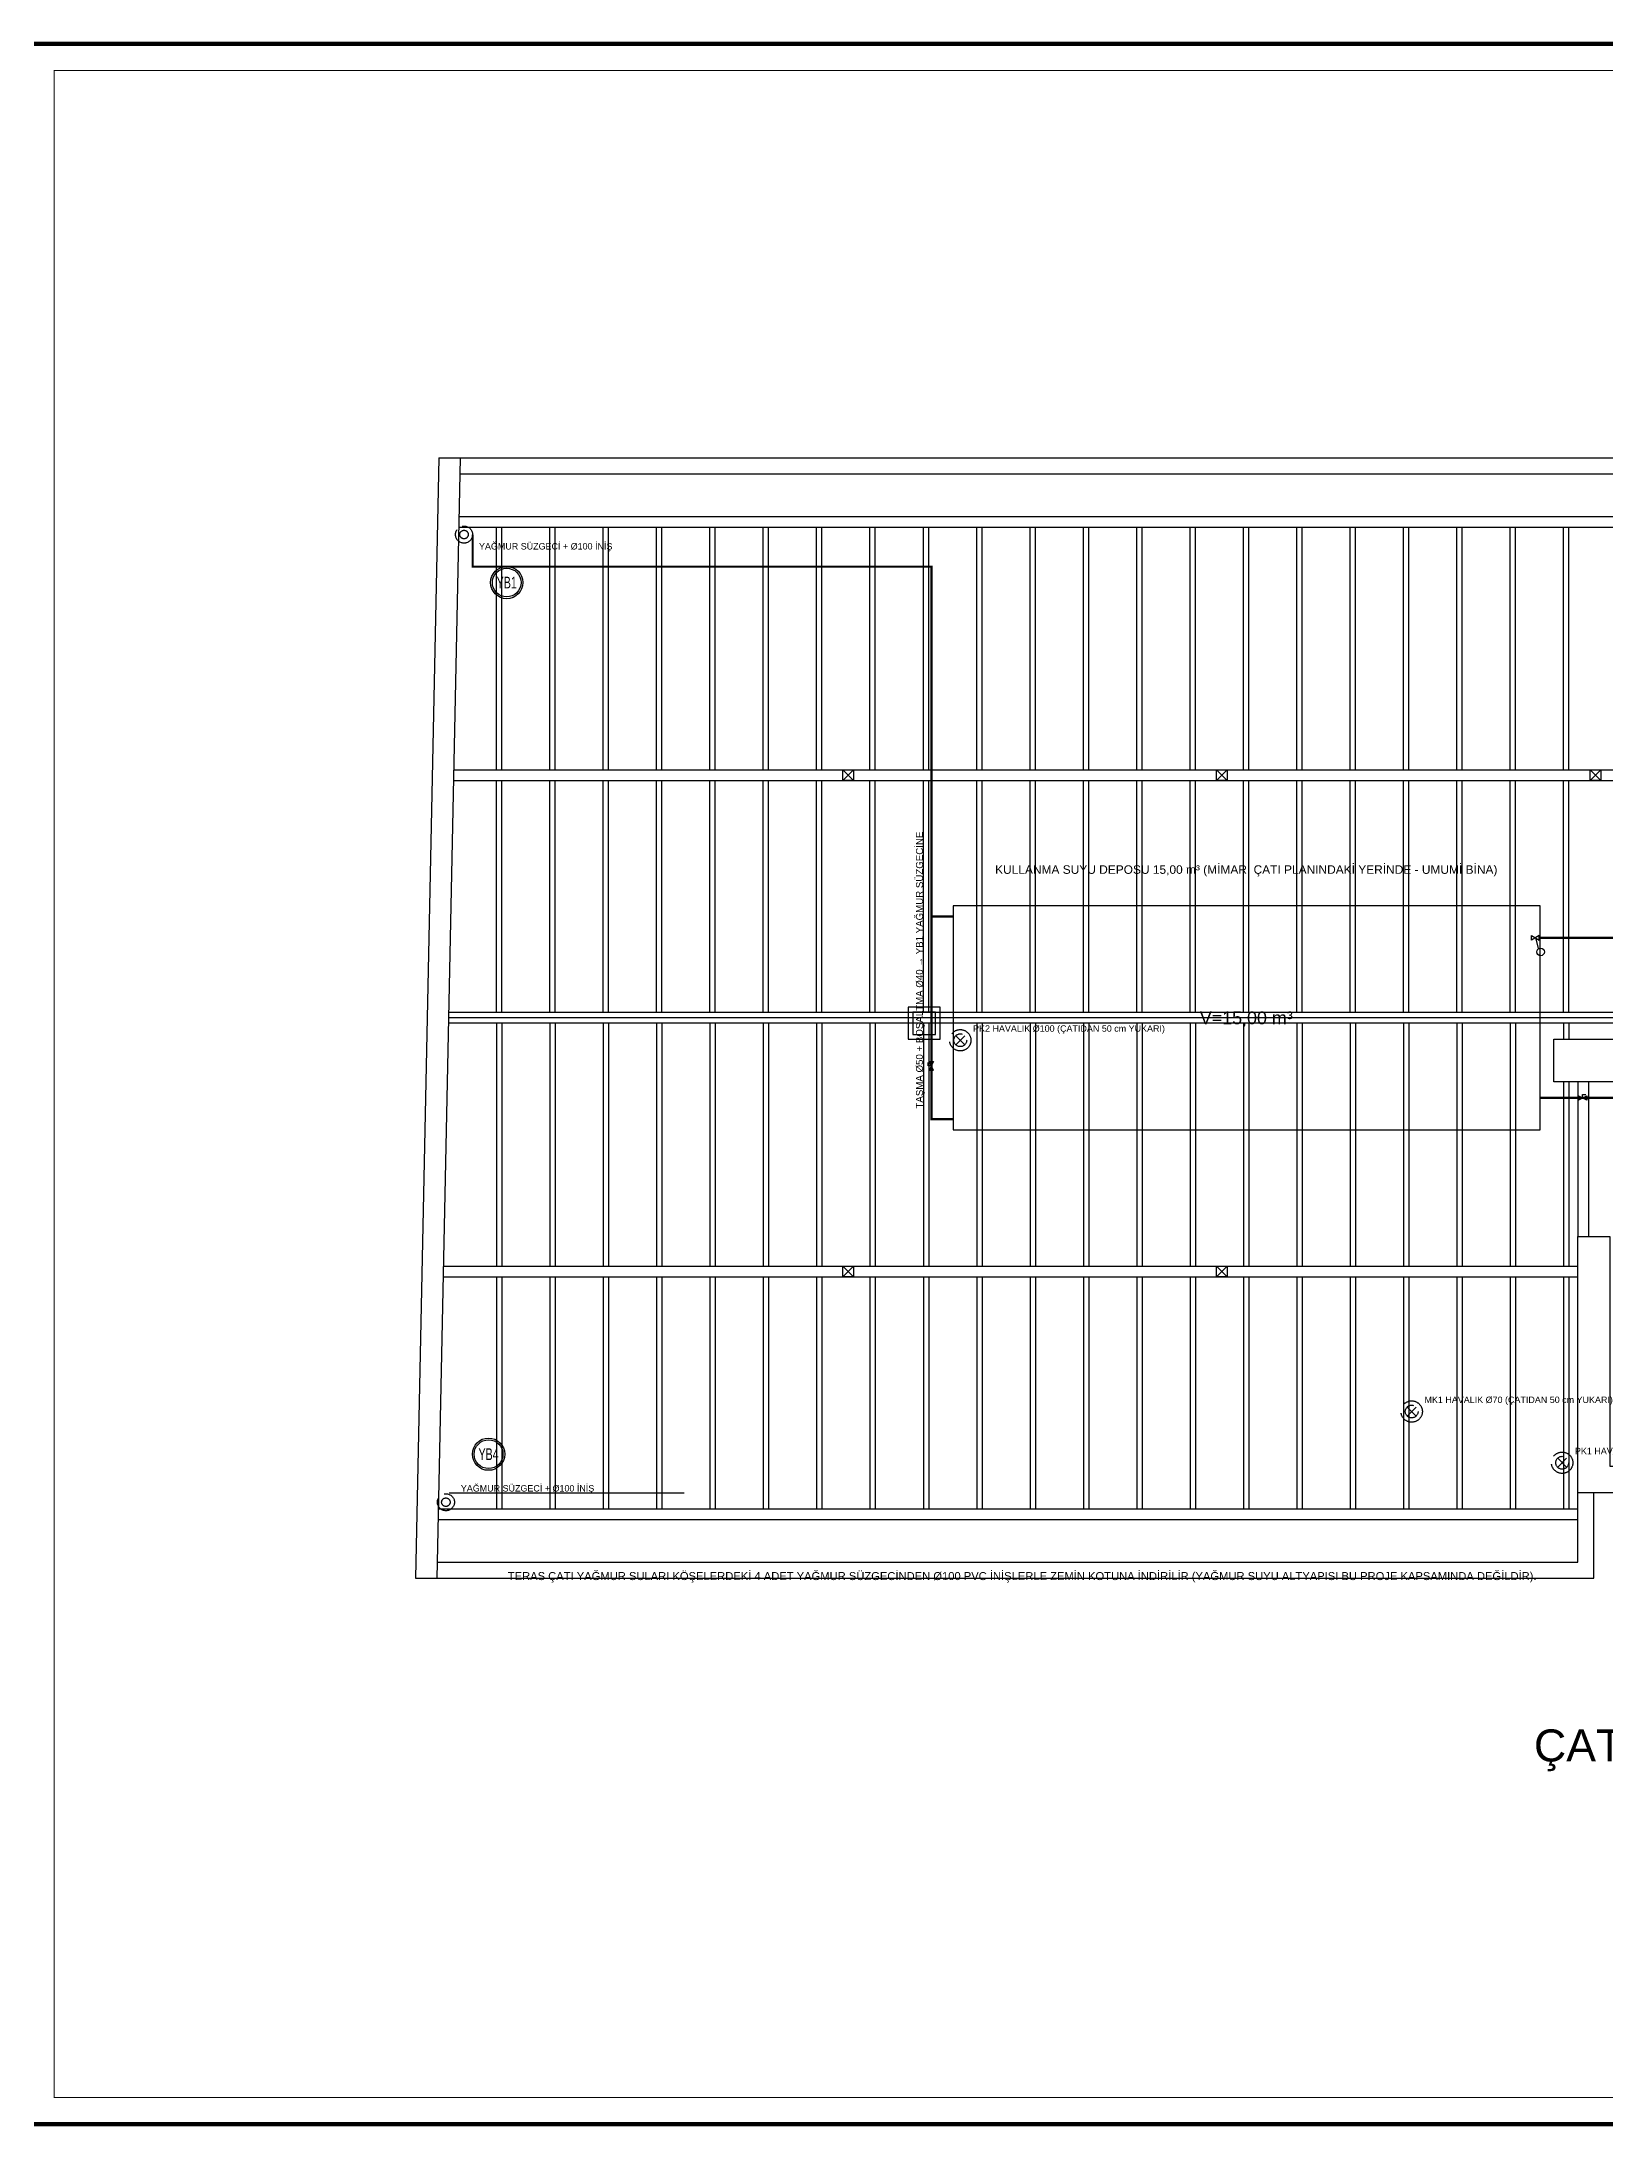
# Model space of a CAD drawing. Header units: centimetres. Extents: x -3952 to 26292, y -15092 to -10712.
# Drawn here: x 15213 to 16678, y -12902 to -10948 of the extents above; entities that cross this region are included whole.
import ezdxf
from ezdxf.enums import TextEntityAlignment as Align

# ---------------------------------------------------------------- set-up
doc = ezdxf.new("R2010")
doc.units = ezdxf.units.CM
doc.linetypes.add('PIS', pattern=[38, 30, -8])
doc.linetypes.add('YAGMUR HATTI', pattern=[36, 30, -6])
for name, color, linetype in [('MIMARI', 8, 'Continuous'), ('MIMARI-KOLON', 8, 'Continuous'), ('MTY-KAT-ADI', 1, 'Continuous'), ('MTY-PAFTA', 7, 'Continuous'), ('MTY-PIS-SU-BORUSU', 6, 'PIS'), ('MTY-PISSU-CAP', 211, 'Continuous'), ('MTY-PISSU-KOLONNO', 211, 'Continuous'), ('MTY-SOGUKSU-BORU', 5, 'Continuous'), ('MTY-TEFRIS', 15, 'Continuous'), ('MTY-TEMIZSU-CAP', 101, 'Continuous'), ('MTY-VANA', 1, 'Continuous'), ('MTY-YAGMUR-BORUSU', 3, 'YAGMUR HATTI'), ('MTY-YAGMUR-BORUSU-CAP', 3, 'Continuous'), ('MTY-YAGMURSU-KOLON NO', 7, 'Continuous'), ('MTY-YAZI', 7, 'Continuous'), ('RAST-TEM-SU DEPOSU', 11, 'Continuous')]:
    doc.layers.add(name, color=color, linetype=linetype)
doc.layers.add('ROTAS-PAFTA-SINIRI', color=8, linetype='Continuous', plot=False)
doc.styles.add('ANOTATIVO', font='arial.ttf')
doc.styles.add('MTYCAPLT', font='arial.ttf', dxfattribs={"width": 0.65, "height": 1})
doc.styles.add('ROTAS', font='arial.ttf')

# ---------------------------------------------------------------- blocks, each defined once
blk = doc.blocks.new('ROTAS_PAFTA')
blk.add_lwpolyline([(0, 0), (1, 0), (1, 1), (0, 1)], close=True)
blk = doc.blocks.new('MTY-KURESEL VANA')
at = {"layer": 'MTY-VANA'}
for p, q in [((0, 0), (0, 8)), ((0, 8), (8, 8))]:
    blk.add_line(p, q, dxfattribs=at)
blk.add_lwpolyline([(-10, 5), (-10, -5), (10, 5), (10, -5), (-10, 5)], dxfattribs=at)
at = {"layer": 'MTY-VANA', "style": 'MTYCAPLT', "width": 0.65}
blk.add_attdef('CAP', text='', height=10, dxfattribs=at).set_placement((-1.1, 0), align=Align.CENTER)
blk = doc.blocks.new('MTY-KOLON NO YAGMUR')
at = {"layer": 'MTY-YAGMURSU-KOLON NO', "linetype": 'Continuous', "ltscale": 100}
blk.add_circle((0, 0), 27.5, dxfattribs=at)
at = {"layer": 'MTY-YAGMURSU-KOLON NO', "color": 7, "linetype": 'Continuous', "ltscale": 100}
blk.add_circle((0, 0), 24.5, dxfattribs=at)
at = {"style": 'ANOTATIVO', "width": 0.65}
blk.add_attdef('K', text='', height=20, dxfattribs=at).set_placement((0, 0), align=Align.MIDDLE_CENTER)

msp = doc.modelspace()

# ---------------------------------------------------------------- linework, layer by layer
at = {"layer": 'MIMARI'}
for p, q in [((15585.5, -11338.1), (15563.4, -12388.1)), ((15605.5, -11338.1), (15583.4, -12388.5)), ((15585.5, -11338.1), (18671.9, -11338.1)), ((15605.2, -11353.1), (18651.6, -11353.1)), ((15639.4, -11630.6), (15639.4, -11403.1)), ((15644.4, -11630.6), (15644.4, -11403.1)), ((15689.4, -11630.6), (15689.4, -11403.1)), ((15694.4, -11630.6), (15694.4, -11403.1)), ((15739.4, -11630.6), (15739.4, -11403.1)), ((15744.4, -11630.6), (15744.4, -11403.1)), ((15789.4, -11630.6), (15789.4, -11403.1)), ((15794.4, -11630.6), (15794.4, -11403.1)), ((15839.4, -11630.6), (15839.4, -11403.1)), ((15844.4, -11630.6), (15844.4, -11403.1)), ((15889.4, -11630.6), (15889.4, -11403.1)), ((15894.4, -11630.6), (15894.4, -11403.1)), ((15939.4, -11630.6), (15939.4, -11403.1)), ((15944.4, -11630.6), (15944.4, -11403.1)), ((15989.4, -11630.6), (15989.4, -11403.1)), ((15994.4, -11630.6), (15994.4, -11403.1)), ((16039.4, -11630.6), (16039.4, -11403.1)), ((16044.4, -11630.6), (16044.4, -11403.1)), ((16089.4, -11630.6), (16089.4, -11403.1)), ((16094.4, -11630.6), (16094.4, -11403.1)), ((16139.4, -11630.6), (16139.4, -11403.1)), ((16144.4, -11630.6), (16144.4, -11403.1)), ((16189.4, -11630.6), (16189.4, -11403.1)), ((16194.4, -11630.6), (16194.4, -11403.1)), ((16239.4, -11630.6), (16239.4, -11403.1)), ((16244.4, -11630.6), (16244.4, -11403.1)), ((16289.4, -11630.6), (16289.4, -11403.1)), ((16294.4, -11630.6), (16294.4, -11403.1)), ((16339.4, -11630.6), (16339.4, -11403.1)), ((16344.4, -11630.6), (16344.4, -11403.1)), ((16389.4, -11630.6), (16389.4, -11403.1)), ((16394.4, -11630.6), (16394.4, -11403.1)), ((16439.4, -11630.6), (16439.4, -11403.1)), ((16444.4, -11630.6), (16444.4, -11403.1)), ((16489.4, -11630.6), (16489.4, -11403.1)), ((16494.4, -11630.6), (16494.4, -11403.1)), ((16539.4, -11630.6), (16539.4, -11403.1)), ((16544.4, -11630.6), (16544.4, -11403.1)), ((16589.4, -11630.6), (16589.4, -11403.1)), ((16594.4, -11630.6), (16594.4, -11403.1)), ((16639.4, -11630.6), (16639.4, -11403.1)), ((16644.4, -11630.6), (16644.4, -11403.1)), ((15639.4, -11858.1), (15639.4, -11640.6)), ((15644.4, -11858.1), (15644.4, -11640.6)), ((15689.4, -11858.1), (15689.4, -11640.6)), ((15694.4, -11858.1), (15694.4, -11640.6)), ((15739.4, -11858.1), (15739.4, -11640.6)), ((15744.4, -11858.1), (15744.4, -11640.6)), ((15789.4, -11858.1), (15789.4, -11640.6)), ((15794.4, -11858.1), (15794.4, -11640.6)), ((15839.4, -11858.1), (15839.4, -11640.6)), ((15844.4, -11858.1), (15844.4, -11640.6)), ((15889.4, -11858.1), (15889.4, -11640.6)), ((15894.4, -11858.1), (15894.4, -11640.6)), ((15939.4, -11858.1), (15939.4, -11640.6)), ((15944.4, -11858.1), (15944.4, -11640.6)), ((15963.9, -11640.6), (15973.9, -11630.6)), ((15973.9, -11640.6), (15963.9, -11630.6)), ((15989.4, -11858.1), (15989.4, -11640.6)), ((15994.4, -11858.1), (15994.4, -11640.6)), ((16039.4, -11858.1), (16039.4, -11640.6)), ((16044.4, -11858.1), (16044.4, -11640.6)), ((16089.4, -11858.1), (16089.4, -11640.6)), ((16094.4, -11858.1), (16094.4, -11640.6)), ((16139.4, -11858.1), (16139.4, -11640.6)), ((16144.4, -11858.1), (16144.4, -11640.6)), ((16189.4, -11858.1), (16189.4, -11640.6)), ((16194.4, -11858.1), (16194.4, -11640.6)), ((16239.4, -11858.1), (16239.4, -11640.6)), ((16244.4, -11858.1), (16244.4, -11640.6)), ((16289.4, -11858.1), (16289.4, -11640.6)), ((16294.4, -11858.1), (16294.4, -11640.6)), ((16314, -11640.6), (16324, -11630.6)), ((16324, -11640.6), (16314, -11630.6)), ((16339.4, -11858.1), (16339.4, -11640.6)), ((16344.4, -11858.1), (16344.4, -11640.6)), ((16389.4, -11858.1), (16389.4, -11640.6)), ((16394.4, -11858.1), (16394.4, -11640.6)), ((16439.4, -11858.1), (16439.4, -11640.6)), ((16444.4, -11858.1), (16444.4, -11640.6)), ((16489.4, -11858.1), (16489.4, -11640.6)), ((16494.4, -11858.1), (16494.4, -11640.6)), ((16539.4, -11858.1), (16539.4, -11640.6)), ((16544.4, -11858.1), (16544.4, -11640.6)), ((16589.4, -11858.1), (16589.4, -11640.6)), ((16594.4, -11858.1), (16594.4, -11640.6)), ((16639.4, -11858.1), (16639.4, -11640.6)), ((16644.4, -11858.1), (16644.4, -11640.6)), ((16664.1, -11640.6), (16674.1, -11630.6)), ((16674.1, -11640.6), (16664.1, -11630.6)), ((18640.9, -11858.1), (15594.4, -11858.1)), ((18640.9, -11863.1), (15594.4, -11863.1)), ((18640.9, -11868.1), (15594.4, -11868.1)), ((15639.4, -11868.1), (15639.4, -12095.6)), ((15644.4, -11868.1), (15644.4, -12095.6)), ((15689.4, -11868.1), (15689.4, -12095.6)), ((15694.4, -11868.1), (15694.4, -12095.6)), ((15739.4, -11868.1), (15739.4, -12095.6)), ((15744.4, -11868.1), (15744.4, -12095.6)), ((15789.4, -11868.1), (15789.4, -12095.6)), ((15794.4, -11868.1), (15794.4, -12095.6)), ((15839.4, -11868.1), (15839.4, -12095.6)), ((15844.4, -11868.1), (15844.4, -12095.6)), ((15889.4, -11868.1), (15889.4, -12095.6)), ((15894.4, -11868.1), (15894.4, -12095.6)), ((15939.4, -11868.1), (15939.4, -12095.6)), ((15944.4, -11868.1), (15944.4, -12095.6)), ((15989.4, -11868.1), (15989.4, -12095.6)), ((15994.4, -11868.1), (15994.4, -12095.6)), ((16039.4, -11868.1), (16039.4, -12095.6)), ((16044.4, -11868.1), (16044.4, -12095.6)), ((16089.4, -11868.1), (16089.4, -12095.6)), ((16094.4, -11868.1), (16094.4, -12095.6)), ((16139.4, -11868.1), (16139.4, -12095.6)), ((16144.4, -11868.1), (16144.4, -12095.6)), ((16189.4, -11868.1), (16189.4, -12095.6)), ((16194.4, -11868.1), (16194.4, -12095.6)), ((16239.4, -11868.1), (16239.4, -12095.6)), ((16244.4, -11868.1), (16244.4, -12095.6)), ((16289.4, -11868.1), (16289.4, -12095.6)), ((16294.4, -11868.1), (16294.4, -12095.6)), ((16339.4, -11868.1), (16339.4, -12095.6)), ((16344.4, -11868.1), (16344.4, -12095.6)), ((16389.4, -11868.1), (16389.4, -12095.6)), ((16394.4, -11868.1), (16394.4, -12095.6)), ((16439.4, -11868.1), (16439.4, -12095.6)), ((16444.4, -11868.1), (16444.4, -12095.6)), ((16489.4, -11868.1), (16489.4, -12095.6)), ((16494.4, -11868.1), (16494.4, -12095.6)), ((16539.4, -11868.1), (16539.4, -12095.6)), ((16544.4, -11868.1), (16544.4, -12095.6)), ((16589.4, -11868.1), (16589.4, -12095.6)), ((16594.4, -11868.1), (16594.4, -12095.6)), ((16639.4, -11868.1), (16639.4, -11883.1)), ((16644.4, -11868.1), (16644.4, -11883.1)), ((16639.4, -11923.1), (16639.4, -12095.6)), ((16644.4, -11923.1), (16644.4, -12095.6)), ((16662.7, -11923.1), (16662.7, -12068.1)), ((15639.4, -12105.6), (15639.4, -12323.1)), ((15644.4, -12105.6), (15644.4, -12323.1)), ((15689.4, -12105.6), (15689.4, -12323.1)), ((15694.4, -12105.6), (15694.4, -12323.1)), ((15739.4, -12105.6), (15739.4, -12323.1)), ((15744.4, -12105.6), (15744.4, -12323.1)), ((15789.4, -12105.6), (15789.4, -12323.1)), ((15794.4, -12105.6), (15794.4, -12323.1)), ((15839.4, -12105.6), (15839.4, -12323.1)), ((15844.4, -12105.6), (15844.4, -12323.1)), ((15889.4, -12105.6), (15889.4, -12323.1)), ((15894.4, -12105.6), (15894.4, -12323.1)), ((15939.4, -12105.6), (15939.4, -12323.1)), ((15944.4, -12105.6), (15944.4, -12323.1)), ((15963.9, -12105.6), (15973.9, -12095.6)), ((15973.9, -12105.6), (15963.9, -12095.6)), ((15989.4, -12105.6), (15989.4, -12323.1)), ((15994.4, -12105.6), (15994.4, -12323.1)), ((16039.4, -12105.6), (16039.4, -12323.1)), ((16044.4, -12105.6), (16044.4, -12323.1)), ((16089.4, -12105.6), (16089.4, -12323.1)), ((16094.4, -12105.6), (16094.4, -12323.1)), ((16139.4, -12105.6), (16139.4, -12323.1)), ((16144.4, -12105.6), (16144.4, -12323.1)), ((16189.4, -12105.6), (16189.4, -12323.1)), ((16194.4, -12105.6), (16194.4, -12323.1)), ((16239.4, -12105.6), (16239.4, -12323.1)), ((16244.4, -12105.6), (16244.4, -12323.1)), ((16289.4, -12105.6), (16289.4, -12323.1)), ((16294.4, -12105.6), (16294.4, -12323.1)), ((16314, -12105.6), (16324, -12095.6)), ((16324, -12105.6), (16314, -12095.6)), ((16339.4, -12105.6), (16339.4, -12323.1)), ((16344.4, -12105.6), (16344.4, -12323.1)), ((16389.4, -12105.6), (16389.4, -12323.1)), ((16394.4, -12105.6), (16394.4, -12323.1)), ((16439.4, -12105.6), (16439.4, -12323.1)), ((16444.4, -12105.6), (16444.4, -12323.1)), ((16489.4, -12105.6), (16489.4, -12323.1)), ((16494.4, -12105.6), (16494.4, -12323.1)), ((16539.4, -12105.6), (16539.4, -12323.1)), ((16544.4, -12105.6), (16544.4, -12323.1)), ((16589.4, -12105.6), (16589.4, -12323.1)), ((16594.4, -12105.6), (16594.4, -12323.1)), ((16639.4, -12105.6), (16639.4, -12323.1)), ((16644.4, -12105.6), (16644.4, -12323.1)), ((16652.7, -12373.1), (16652.7, -12308.1)), ((16667.7, -12388.1), (16667.7, -12308.1)), ((15563.4, -12388.1), (16667.7, -12388.1)), ((15583.7, -12373.1), (16652.7, -12373.1))]:
    msp.add_line(p, q, dxfattribs=at)
for points in [[(15604.1, -11403.1), (18650.6, -11403.1)], [(15604.3, -11393.1), (18650.8, -11393.1)], [(15599.1, -11640.6), (18645.6, -11640.6)], [(15599.3, -11630.6), (18645.6, -11630.6)], [(15973.9, -11630.6), (15973.9, -11640.6), (15963.9, -11640.6), (15963.9, -11630.6), (15973.9, -11630.6)], [(16324, -11630.6), (16324, -11640.6), (16314, -11640.6), (16314, -11630.6), (16324, -11630.6)], [(16674.1, -11630.6), (16674.1, -11640.6), (16664.1, -11640.6), (16664.1, -11630.6), (16674.1, -11630.6)], [(16067.3, -11758.1), (16067.3, -11968.1), (16617.3, -11968.1), (16617.3, -11758.1), (16067.3, -11758.1)], [(16025.2, -11853.1), (16025.2, -11883.1), (16055.2, -11883.1), (16055.2, -11853.1), (16025.2, -11853.1)], [(16029.7, -11857.6), (16029.7, -11878.6), (16050.7, -11878.6), (16050.7, -11857.6), (16029.7, -11857.6)], [(16652.7, -11923.1), (16652.7, -12068.1)], [(15589.3, -12105.6), (16652.7, -12105.6)], [(15589.6, -12095.6), (16652.7, -12095.6)], [(15973.9, -12095.6), (15973.9, -12105.6), (15963.9, -12105.6), (15963.9, -12095.6), (15973.9, -12095.6)], [(16324, -12095.6), (16324, -12105.6), (16314, -12105.6), (16314, -12095.6), (16324, -12095.6)], [(15595.1, -12308.1), (15815.2, -12308.1)], [(15584.8, -12323.1), (16652.7, -12323.1)], [(15584.6, -12333.1), (16652.7, -12333.1)]]:
    msp.add_lwpolyline(points, dxfattribs=at)
at = {"layer": 'MIMARI-KOLON'}
for points in [[(16630.2, -11883.1), (16705.2, -11883.1), (16705.2, -11923.1), (16630.2, -11923.1), (16630.2, -11883.1)], [(16652.7, -12068.1), (16682.7, -12068.1), (16682.7, -12283.1), (16887.7, -12283.1), (16887.7, -12068.1), (16917.7, -12068.1), (16917.7, -12308.1), (16652.7, -12308.1), (16652.7, -12068.1)]]:
    msp.add_lwpolyline(points, dxfattribs=at)
at = {"layer": 'MTY-PAFTA'}
for points, const_width in [([(15200, -12900), (19000, -12900), (19000, -10950), (15200, -10950)], 4), ([(15225, -12875), (18975, -12875), (18975, -10975), (15225, -10975)], 1)]:
    msp.add_lwpolyline(points, close=True, dxfattribs=dict(at, const_width=const_width))
at = {"layer": 'MTY-PIS-SU-BORUSU'}
for p, q in [((16069.8, -11888.2), (16078.2, -11879.8)), ((16069.8, -11879.8), (16078.2, -11888.2)), ((16492.8, -12236.2), (16501.2, -12227.8)), ((16492.8, -12227.8), (16501.2, -12236.2)), ((16633.8, -12284.2), (16642.2, -12275.8)), ((16633.8, -12275.8), (16642.2, -12284.2))]:
    msp.add_line(p, q, dxfattribs=at)
for centre, radius in [((16074, -11884), 10), ((16074, -11884), 6), ((16497, -12232), 10), ((16497, -12232), 6), ((16638, -12280), 10), ((16638, -12280), 6)]:
    msp.add_circle(centre, radius, dxfattribs=at)
at = {"layer": 'MTY-SOGUKSU-BORU', "const_width": 2}
for points in [[(16067, -11768), (16047, -11768), (16047, -11440), (15617, -11440), (15617, -11410)], [(16067, -11958), (16047, -11958), (16047, -11768)], [(16962, -11950), (16962, -11788), (16617, -11788)], [(16920, -11950), (16920, -11938), (16617, -11938)]]:
    msp.add_lwpolyline(points, dxfattribs=at)
at = {"layer": 'MTY-VANA'}
msp.add_line((16613, -11788), (16615.4, -11797.6), dxfattribs=at)
msp.add_lwpolyline([(16609.4, -11785.8), (16616.6, -11790.2), (16616.6, -11785.8), (16609.4, -11790.2)], close=True, dxfattribs=at)
msp.add_circle((16617.8, -11801.2), 3.6, dxfattribs=at)
at = {"layer": 'MTY-YAGMUR-BORUSU'}
for centre, radius in [((15609, -11410), 8), ((15609, -11410), 4), ((15592, -12317), 8), ((15592, -12317), 4)]:
    msp.add_circle(centre, radius, dxfattribs=at)

# ---------------------------------------------------------------- block references
at = {"layer": 'MTY-PISSU-KOLONNO'}
ref = msp.add_blockref('MTY-KOLON NO YAGMUR', (15649, -11455), dxfattribs=dict(at, xscale=0.55, yscale=0.55))
ref.add_attrib('K', 'YB1', dxfattribs={"height": 11, "style": 'ANOTATIVO', "width": 0.65}).set_placement((15649, -11455), align=Align.MIDDLE_CENTER)
ref = msp.add_blockref('MTY-KOLON NO YAGMUR', (15632, -12272), dxfattribs=dict(at, xscale=0.55, yscale=0.55))
ref.add_attrib('K', 'YB4', dxfattribs={"height": 11, "style": 'ANOTATIVO', "width": 0.65}).set_placement((15632, -12272), align=Align.MIDDLE_CENTER)
at = {"layer": 'MTY-TEFRIS', "xscale": 0.4, "yscale": 0.4, "rotation": 90}
msp.add_blockref('MTY-KURESEL VANA', (16047, -11908), dxfattribs=at)
at = {"layer": 'MTY-TEFRIS', "xscale": 0.4, "yscale": 0.4}
msp.add_blockref('MTY-KURESEL VANA', (16657, -11938), dxfattribs=at)
at = {"layer": 'ROTAS-PAFTA-SINIRI', "xscale": 3800, "yscale": 1950}
msp.add_blockref('ROTAS_PAFTA', (15200, -12900), dxfattribs=at)

# ---------------------------------------------------------------- texts
at = {"layer": 'MTY-KAT-ADI', "style": 'ROTAS'}
msp.add_text('ÇATI PLANI (SU DEPOSU / HAVALIKLAR / YAĞMUR)', height=30, dxfattribs=at).set_placement((17125, -12560), align=Align.CENTER)
at = {"layer": 'MTY-PISSU-CAP', "style": 'ROTAS'}
for s, p in [('PK2 HAVALIK Ø100 (ÇATIDAN 50 cm YUKARI)', (16086, -11876)), ('MK1 HAVALIK Ø70 (ÇATIDAN 50 cm YUKARI)', (16509, -12224)), ('PK1 HAVALIK Ø100 (ÇATIDAN 50 cm YUKARI)', (16650, -12272))]:
    msp.add_text(s, height=6, dxfattribs=at).set_placement(p)
at = {"layer": 'MTY-TEMIZSU-CAP', "style": 'ROTAS'}
msp.add_text('TAŞMA Ø50 + BOŞALTMA Ø40 → YB1 YAĞMUR SÜZGECİNE', height=6.5, rotation=90, dxfattribs=at).set_placement((16039, -11948))
at = {"layer": 'MTY-YAGMUR-BORUSU-CAP', "style": 'ROTAS'}
for s, height, p in [('YAĞMUR SÜZGECİ + Ø100 İNİŞ', 6, (15623, -11424)), ('YAĞMUR SÜZGECİ + Ø100 İNİŞ', 6, (15606, -12307)), ('TERAS ÇATI YAĞMUR SULARI KÖŞELERDEKİ 4 ADET YAĞMUR SÜZGECİNDEN Ø100 PVC İNİŞLERLE ZEMİN KOTUNA İNDİRİLİR (YAĞMUR SUYU ALTYAPISI BU PROJE KAPSAMINDA DEĞİLDİR).', 7.5, (15650, -12390))]:
    msp.add_text(s, height=height, dxfattribs=at).set_placement(p)
at = {"layer": 'MTY-YAZI', "style": 'ROTAS'}
msp.add_text('KULLANMA SUYU DEPOSU 15,00 m³ (MİMARİ ÇATI PLANINDAKİ YERİNDE - UMUMİ BİNA)', height=8, dxfattribs=at).set_placement((16342, -11728), align=Align.CENTER)
at = {"layer": 'RAST-TEM-SU DEPOSU', "style": 'ROTAS'}
msp.add_text('V=15,00 m³', height=12, dxfattribs=at).set_placement((16342, -11863), align=Align.MIDDLE_CENTER)

doc.saveas('drawing.dxf')
